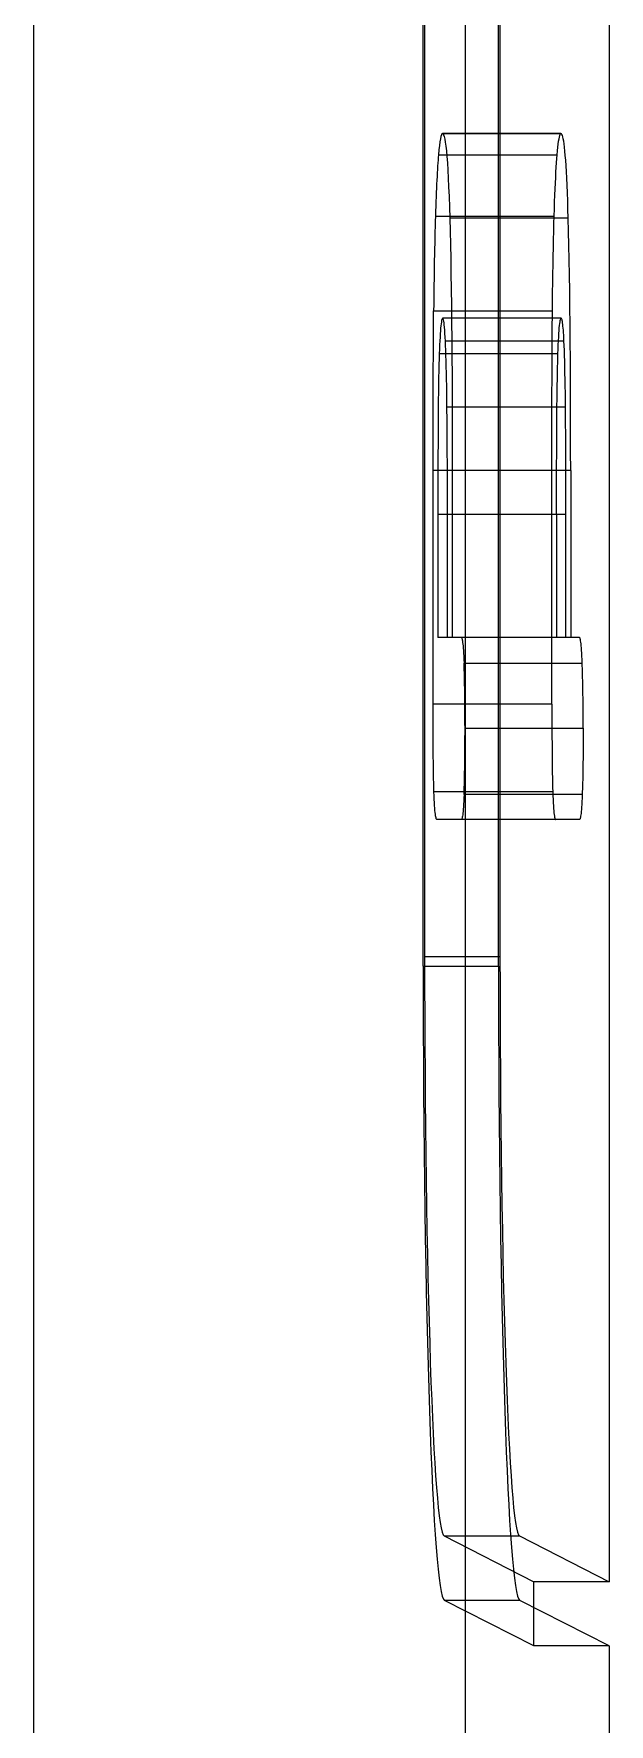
# Model space of a CAD drawing. Extents: x 0 to 144, y 0 to 348.
# Drawn here: x 109.93 to 112.59, y 232.49 to 240.31 of the extents above; entities that cross this region are included whole.
import ezdxf

# ---------------------------------------------------------------- set-up
doc = ezdxf.new("R2010")
doc.units = 0
doc.layers.add('-15N-THT. THIẾT BỊ ĐÓNG MỞ', color=40, linetype='CONTINUOUS')

# ---------------------------------------------------------------- blocks, each defined once
blk = doc.blocks.new('06 - N - SC VSD ATV630U07~55N4')
at = {"layer": '-15N-THT. THIẾT BỊ ĐÓNG MỞ'}
for p, q in [((39.9274, 143.1048), (39.9274, 30.9118)), ((37.931, 31.5824), (37.931, 142.5432)), ((40.593, 81.7502), (40.593, 59.1489)), ((39.7323, 61.996), (39.7323, 78.8494)), ((39.7391, 78.8768), (39.7391, 62.039)), ((40.081, 61.996), (40.081, 78.8494)), ((40.0878, 78.8768), (40.0878, 62.039)), ((40.37, 65.8477), (39.8212, 65.8477)), ((39.8218, 65.8476), (39.8245, 65.8461)), ((39.8218, 65.8476), (40.3706, 65.8476)), ((39.8245, 65.8461), (39.8271, 65.8416)), ((39.8271, 65.8416), (39.8297, 65.8338)), ((40.3646, 65.8388), (40.3664, 65.8437)), ((40.3664, 65.8437), (40.3682, 65.8467)), ((40.3682, 65.8467), (40.37, 65.8477)), ((40.37, 65.8477), (40.3701, 65.8477)), ((40.3701, 65.8477), (40.3702, 65.8477)), ((40.3702, 65.8477), (40.3703, 65.8477)), ((40.3703, 65.8477), (40.3704, 65.8476)), ((40.3704, 65.8476), (40.3705, 65.8476)), ((40.3705, 65.8476), (40.3706, 65.8476)), ((40.3726, 65.8467), (40.3706, 65.8476)), ((40.3746, 65.844), (40.3726, 65.8467)), ((40.3766, 65.8394), (40.3746, 65.844)), ((39.8297, 65.8338), (39.8323, 65.8227)), ((39.8323, 65.8227), (39.8348, 65.8081)), ((39.8348, 65.8081), (39.8373, 65.7899)), ((39.8373, 65.7899), (39.8396, 65.7679)), ((39.8396, 65.7679), (39.8419, 65.7422)), ((40.3522, 65.7499), (40.3539, 65.7683)), ((40.3539, 65.7683), (40.3557, 65.7848)), ((40.3557, 65.7848), (40.3574, 65.7995)), ((40.3574, 65.7995), (40.3592, 65.8122)), ((40.3592, 65.8122), (40.361, 65.823)), ((40.361, 65.823), (40.3628, 65.8319)), ((40.3628, 65.8319), (40.3646, 65.8388)), ((40.3786, 65.8328), (40.3766, 65.8394)), ((40.3806, 65.8242), (40.3786, 65.8328)), ((40.3825, 65.8134), (40.3806, 65.8242)), ((40.3844, 65.8003), (40.3825, 65.8134)), ((40.3863, 65.785), (40.3844, 65.8003)), ((40.3882, 65.7672), (40.3863, 65.785)), ((40.39, 65.7471), (40.3882, 65.7672)), ((39.8031, 65.7499), (40.3522, 65.7499)), ((39.8419, 65.7422), (39.8442, 65.7127)), ((39.8442, 65.7127), (39.8463, 65.6793)), ((40.3467, 65.6695), (40.348, 65.6922)), ((40.348, 65.6922), (40.3494, 65.7132)), ((40.3494, 65.7132), (40.3508, 65.7324)), ((40.3508, 65.7324), (40.3522, 65.7499)), ((40.3917, 65.7244), (40.39, 65.7471)), ((40.3934, 65.6994), (40.3917, 65.7244)), ((40.395, 65.6718), (40.3934, 65.6994)), ((39.8463, 65.6793), (39.8483, 65.6421)), ((39.8483, 65.6421), (39.8503, 65.601)), ((40.3429, 65.5916), (40.3441, 65.6191)), ((40.3441, 65.6191), (40.3454, 65.6451)), ((40.3454, 65.6451), (40.3467, 65.6695)), ((40.3966, 65.6417), (40.395, 65.6718)), ((40.3981, 65.6092), (40.3966, 65.6417)), ((40.3996, 65.5743), (40.3981, 65.6092)), ((39.8503, 65.601), (39.8521, 65.5562)), ((39.8521, 65.5562), (39.8538, 65.5078)), ((40.3395, 65.4999), (40.3406, 65.5319)), ((40.3406, 65.5319), (40.3417, 65.5625)), ((40.3417, 65.5625), (40.3429, 65.5916)), ((40.401, 65.5371), (40.3996, 65.5743)), ((40.4023, 65.4976), (40.401, 65.5371)), ((39.789, 65.4666), (40.3384, 65.4666)), ((39.8538, 65.5078), (39.8554, 65.4559)), ((39.8554, 65.4559), (39.857, 65.3972)), ((40.4036, 65.4559), (39.8554, 65.4559)), ((40.3374, 65.4315), (40.3384, 65.4666)), ((40.3384, 65.4666), (40.3395, 65.4999)), ((40.4036, 65.4559), (40.4023, 65.4976)), ((40.4052, 65.3955), (40.4036, 65.4559)), ((39.857, 65.3972), (39.8585, 65.3347)), ((40.3356, 65.358), (40.3365, 65.3953)), ((40.3365, 65.3953), (40.3374, 65.4315)), ((40.4067, 65.3315), (40.4052, 65.3955)), ((39.8585, 65.3347), (39.8598, 65.269)), ((40.3339, 65.2803), (40.3347, 65.3197)), ((40.3347, 65.3197), (40.3356, 65.358)), ((40.408, 65.2641), (40.4067, 65.3315)), ((39.8598, 65.269), (39.8611, 65.2)), ((40.3325, 65.1989), (40.3332, 65.24)), ((40.3332, 65.24), (40.3339, 65.2803)), ((40.4092, 65.1935), (40.408, 65.2641)), ((39.8611, 65.2), (39.8621, 65.1281)), ((40.3313, 65.1144), (40.3319, 65.157)), ((40.3319, 65.157), (40.3325, 65.1989)), ((40.4103, 65.1201), (40.4092, 65.1935)), ((39.8621, 65.1281), (39.8631, 65.0534)), ((40.3304, 65.0273), (40.3308, 65.0711)), ((40.3308, 65.0711), (40.3313, 65.1144)), ((40.4112, 65.044), (40.4103, 65.1201)), ((39.78, 64.9382), (39.7808, 65.0273)), ((39.7808, 65.0273), (40.3304, 65.0273)), ((39.8177, 64.9825), (39.8165, 64.9763)), ((39.8188, 64.9873), (39.8177, 64.9825)), ((39.82, 64.9907), (39.8188, 64.9873)), ((39.8212, 64.9927), (39.82, 64.9907)), ((39.8224, 64.9933), (39.8212, 64.9927)), ((40.3711, 64.9933), (39.8224, 64.9933)), ((39.8237, 64.9925), (39.8224, 64.9933)), ((39.825, 64.9901), (39.8237, 64.9925)), ((39.8263, 64.9861), (39.825, 64.9901)), ((39.8276, 64.9803), (39.8263, 64.9861)), ((39.8631, 65.0534), (39.8639, 64.9761)), ((40.3296, 64.9341), (40.3304, 65.0273)), ((40.3655, 64.9767), (40.3666, 64.9828)), ((40.3666, 64.9828), (40.3677, 64.9875)), ((40.3677, 64.9875), (40.3689, 64.9908)), ((40.3689, 64.9908), (40.37, 64.9927)), ((40.37, 64.9927), (40.3711, 64.9933)), ((40.3721, 64.9929), (40.3711, 64.9933)), ((40.373, 64.9917), (40.3721, 64.9929)), ((40.3739, 64.9896), (40.373, 64.9917)), ((40.3748, 64.9867), (40.3739, 64.9896)), ((40.3757, 64.9828), (40.3748, 64.9867)), ((40.3766, 64.9779), (40.3757, 64.9828)), ((40.412, 64.9657), (40.4112, 65.044)), ((39.7794, 64.842), (39.78, 64.9382)), ((39.8103, 64.9066), (39.8094, 64.8895)), ((39.8113, 64.9221), (39.8103, 64.9066)), ((39.8123, 64.936), (39.8113, 64.9221)), ((39.8133, 64.9484), (39.8123, 64.936)), ((39.8144, 64.9592), (39.8133, 64.9484)), ((39.8154, 64.9685), (39.8144, 64.9592)), ((39.8165, 64.9763), (39.8154, 64.9685)), ((39.8288, 64.9727), (39.8276, 64.9803)), ((39.83, 64.9633), (39.8288, 64.9727)), ((39.8311, 64.952), (39.83, 64.9633)), ((39.8323, 64.9389), (39.8311, 64.952)), ((39.8333, 64.9238), (39.8323, 64.9389)), ((39.8344, 64.9069), (39.8333, 64.9238)), ((39.8353, 64.8881), (39.8344, 64.9069)), ((39.8639, 64.9761), (39.8646, 64.8965)), ((40.329, 64.835), (40.3296, 64.9341)), ((40.3584, 64.8898), (40.3594, 64.907)), ((40.3594, 64.907), (40.3603, 64.9226)), ((40.3603, 64.9226), (40.3613, 64.9366)), ((40.3613, 64.9366), (40.3623, 64.9491)), ((40.3623, 64.9491), (40.3634, 64.9599)), ((40.3634, 64.9599), (40.3644, 64.9691)), ((40.3644, 64.9691), (40.3655, 64.9767)), ((40.3775, 64.9721), (40.3766, 64.9779)), ((40.3784, 64.9653), (40.3775, 64.9721)), ((40.3792, 64.9574), (40.3784, 64.9653)), ((40.3801, 64.9485), (40.3792, 64.9574)), ((40.3809, 64.9385), (40.3801, 64.9485)), ((40.3817, 64.9275), (40.3809, 64.9385)), ((40.3824, 64.9154), (40.3817, 64.9275)), ((40.3832, 64.9023), (40.3824, 64.9154)), ((40.4127, 64.8854), (40.412, 64.9657)), ((39.7789, 64.7399), (39.7794, 64.842)), ((39.8068, 64.8293), (39.806, 64.8055)), ((39.8076, 64.8508), (39.8068, 64.8293)), ((40.3559, 64.8293), (39.8068, 64.8293)), ((39.8085, 64.8709), (39.8076, 64.8508)), ((39.8094, 64.8895), (39.8085, 64.8709)), ((39.8362, 64.8675), (39.8353, 64.8881)), ((40.3839, 64.8881), (39.8353, 64.8881)), ((39.8371, 64.8453), (39.8362, 64.8675)), ((39.8379, 64.8215), (39.8371, 64.8453)), ((39.8646, 64.8965), (39.8653, 64.8147)), ((40.3285, 64.7314), (40.329, 64.835)), ((40.3549, 64.7967), (40.3559, 64.8293)), ((40.3559, 64.8293), (40.3567, 64.8509)), ((40.3567, 64.8509), (40.3575, 64.8711)), ((40.3575, 64.8711), (40.3584, 64.8898)), ((40.3839, 64.8881), (40.3832, 64.9023)), ((40.3848, 64.8674), (40.3839, 64.8881)), ((40.3856, 64.8451), (40.3848, 64.8674)), ((40.3864, 64.8212), (40.3856, 64.8451)), ((40.4133, 64.8034), (40.4127, 64.8854)), ((39.8046, 64.7504), (39.804, 64.7193)), ((39.8053, 64.7792), (39.8046, 64.7504)), ((39.806, 64.8055), (39.8053, 64.7792)), ((39.8387, 64.7962), (39.8379, 64.8215)), ((39.8394, 64.7694), (39.8387, 64.7962)), ((39.84, 64.7412), (39.8394, 64.7694)), ((39.8653, 64.8147), (39.8658, 64.731)), ((40.3531, 64.7193), (40.3539, 64.7599)), ((40.3539, 64.7599), (40.3549, 64.7967)), ((40.3872, 64.7956), (40.3864, 64.8212)), ((40.3879, 64.7685), (40.3872, 64.7956)), ((40.3885, 64.7401), (40.3879, 64.7685)), ((40.4138, 64.72), (40.4133, 64.8034)), ((39.7786, 64.6328), (39.7789, 64.7399)), ((39.8035, 64.6861), (39.803, 64.651)), ((39.804, 64.7193), (39.8035, 64.6861)), ((39.8406, 64.7117), (39.84, 64.7412)), ((39.8412, 64.6809), (39.8406, 64.7117)), ((39.8417, 64.649), (39.8412, 64.6809)), ((39.8658, 64.731), (39.8662, 64.6455)), ((40.3282, 64.6242), (40.3285, 64.7314)), ((40.3518, 64.6288), (40.3525, 64.6754)), ((40.3525, 64.6754), (40.3531, 64.7193)), ((40.3891, 64.7104), (40.3885, 64.7401)), ((40.3896, 64.6796), (40.3891, 64.7104)), ((40.3901, 64.648), (40.3896, 64.6796)), ((40.4141, 64.6355), (40.4138, 64.72)), ((39.7784, 64.5216), (39.7786, 64.6328)), ((39.8025, 64.6143), (39.8021, 64.5759)), ((39.803, 64.651), (39.8025, 64.6143)), ((39.8421, 64.6161), (39.8417, 64.649)), ((39.8425, 64.5822), (39.8421, 64.6161)), ((39.8662, 64.6455), (39.8665, 64.5585)), ((40.328, 64.5145), (40.3282, 64.6242)), ((40.3513, 64.5799), (40.3518, 64.6288)), ((40.3905, 64.6154), (40.3901, 64.648)), ((40.3909, 64.5822), (40.3905, 64.6154)), ((40.4144, 64.55), (40.4141, 64.6355)), ((39.7782, 64.407), (39.7784, 64.5216)), ((39.8018, 64.5361), (39.8015, 64.4951)), ((39.8021, 64.5759), (39.8018, 64.5361)), ((39.8431, 64.5184), (39.8425, 64.5822)), ((40.3909, 64.5822), (39.8425, 64.5822)), ((39.8436, 64.4518), (39.8431, 64.5184)), ((39.8665, 64.5585), (39.8667, 64.47)), ((40.3279, 64.4028), (40.328, 64.5145)), ((40.3505, 64.4766), (40.3509, 64.529)), ((40.3509, 64.529), (40.3513, 64.5799)), ((40.3915, 64.5168), (40.3909, 64.5822)), ((40.392, 64.4489), (40.3915, 64.5168)), ((40.4146, 64.4638), (40.4144, 64.55)), ((39.8012, 64.4529), (39.801, 64.4096)), ((39.8015, 64.4951), (39.8012, 64.4529)), ((39.844, 64.3826), (39.8436, 64.4518)), ((39.8667, 64.47), (39.8668, 64.3803)), ((40.3502, 64.4228), (40.3505, 64.4766)), ((40.3924, 64.379), (40.392, 64.4489)), ((40.4147, 64.3769), (40.4146, 64.4638)), ((39.7782, 64.2895), (39.7782, 64.407)), ((39.8008, 64.3654), (39.8006, 64.3203)), ((39.801, 64.4096), (39.8008, 64.3654)), ((39.8443, 64.311), (39.844, 64.3826)), ((39.8668, 64.3803), (39.8668, 64.2895)), ((40.3278, 64.2895), (40.3279, 64.4028)), ((40.3498, 64.3125), (40.35, 64.3681)), ((40.35, 64.3681), (40.3502, 64.4228)), ((40.3927, 64.3074), (40.3924, 64.379)), ((40.4148, 64.2895), (40.4147, 64.3769)), ((39.7782, 63.2082), (39.7782, 64.2895)), ((40.4148, 64.2895), (39.7782, 64.2895)), ((39.8006, 64.3203), (39.8005, 64.2745)), ((39.8445, 64.2375), (39.8443, 64.311)), ((39.8668, 64.2895), (39.8668, 63.5175)), ((40.3278, 63.2082), (40.3278, 64.2895)), ((40.3496, 64.2563), (40.3498, 64.3125)), ((40.3929, 64.2343), (40.3927, 64.3074)), ((40.4148, 64.2895), (40.4148, 63.5175)), ((39.8004, 64.228), (39.8003, 64.1809)), ((39.8005, 64.2745), (39.8004, 64.228)), ((39.8446, 64.1621), (39.8445, 64.2375)), ((40.3495, 64.1426), (40.3496, 64.1997)), ((40.3496, 64.1997), (40.3496, 64.2563)), ((40.393, 64.1602), (40.3929, 64.2343)), ((39.8003, 64.1809), (39.8003, 64.1333)), ((39.8003, 64.1333), (39.8003, 64.0851)), ((39.8446, 64.0851), (39.8446, 64.1621)), ((40.3495, 64.0851), (40.3495, 64.1426)), ((40.393, 64.0851), (40.393, 64.1602)), ((39.8003, 64.0851), (39.8003, 63.5175)), ((40.393, 64.0851), (39.8003, 64.0851)), ((39.8446, 63.5175), (39.8446, 64.0851)), ((40.3495, 64.0851), (40.3495, 63.5175)), ((40.393, 63.5175), (40.393, 64.0851)), ((40.4551, 63.5175), (39.8003, 63.5175)), ((39.9079, 63.5175), (39.909, 63.5171)), ((39.909, 63.5171), (39.91, 63.5158)), ((39.91, 63.5158), (39.9111, 63.5135)), ((39.9111, 63.5135), (39.9121, 63.5103)), ((39.9121, 63.5103), (39.913, 63.506)), ((39.913, 63.506), (39.914, 63.5007)), ((39.914, 63.5007), (39.9149, 63.4943)), ((40.4561, 63.5171), (40.4551, 63.5175)), ((40.4571, 63.5159), (40.4561, 63.5171)), ((40.458, 63.5138), (40.4571, 63.5159)), ((40.459, 63.5107), (40.458, 63.5138)), ((40.4599, 63.5067), (40.459, 63.5107)), ((40.4609, 63.5015), (40.4599, 63.5067)), ((40.4618, 63.4953), (40.4609, 63.5015)), ((40.4627, 63.4878), (40.4618, 63.4953)), ((39.9149, 63.4943), (39.9159, 63.4866)), ((39.9159, 63.4866), (39.9167, 63.4778)), ((39.9167, 63.4778), (39.9176, 63.4678)), ((39.9176, 63.4678), (39.9184, 63.4565)), ((39.9184, 63.4565), (39.9192, 63.4439)), ((39.9192, 63.4439), (39.9199, 63.43)), ((39.9199, 63.43), (39.9207, 63.4148)), ((40.4636, 63.479), (40.4627, 63.4878)), ((40.4644, 63.469), (40.4636, 63.479)), ((40.4653, 63.4576), (40.4644, 63.469)), ((40.4661, 63.4448), (40.4653, 63.4576)), ((40.4668, 63.4307), (40.4661, 63.4448)), ((40.4675, 63.4152), (40.4668, 63.4307)), ((39.9207, 63.4148), (39.9213, 63.3983)), ((39.9213, 63.3983), (40.4682, 63.3983)), ((40.4682, 63.3983), (40.4675, 63.4152)), ((40.4686, 63.386), (40.4682, 63.3983)), ((40.469, 63.3732), (40.4686, 63.386)), ((40.4694, 63.3598), (40.469, 63.3732)), ((40.4698, 63.346), (40.4694, 63.3598)), ((40.4702, 63.3316), (40.4698, 63.346)), ((40.4705, 63.3168), (40.4702, 63.3316)), ((40.4708, 63.3016), (40.4705, 63.3168)), ((40.4711, 63.286), (40.4708, 63.3016)), ((40.4714, 63.27), (40.4711, 63.286)), ((40.4716, 63.2537), (40.4714, 63.27)), ((39.7782, 63.1759), (39.7782, 63.2082)), ((40.3278, 63.2082), (39.7782, 63.2082)), ((40.3278, 63.2082), (40.3278, 63.1772)), ((40.4719, 63.2371), (40.4716, 63.2537)), ((40.472, 63.2202), (40.4719, 63.2371)), ((40.4722, 63.2031), (40.472, 63.2202)), ((40.4724, 63.1858), (40.4722, 63.2031)), ((40.4725, 63.1683), (40.4724, 63.1858)), ((39.7782, 63.1441), (39.7782, 63.1759)), ((39.7783, 63.1128), (39.7782, 63.1441)), ((39.7784, 63.082), (39.7783, 63.1128)), ((40.3278, 63.1772), (40.3279, 63.1465)), ((40.3279, 63.1465), (40.3279, 63.116)), ((40.3279, 63.116), (40.328, 63.0859)), ((40.4726, 63.1507), (40.4725, 63.1683)), ((40.4726, 63.133), (40.4726, 63.1507)), ((40.4726, 63.1153), (40.4726, 63.133)), ((40.4727, 63.0975), (40.4726, 63.1153)), ((39.7786, 63.0518), (39.7784, 63.082)), ((39.7788, 63.0224), (39.7786, 63.0518)), ((39.9259, 63.0975), (40.4727, 63.0975)), ((40.328, 63.0859), (40.3282, 63.0561)), ((40.3282, 63.0561), (40.3284, 63.0268)), ((40.3284, 63.0268), (40.3286, 62.998)), ((40.4726, 63.0435), (40.4725, 63.0257)), ((40.4727, 63.0795), (40.4726, 63.0615)), ((40.4726, 63.0615), (40.4726, 63.0435)), ((40.4727, 63.0975), (40.4727, 63.0795)), ((39.779, 62.9937), (39.7788, 63.0224)), ((39.7792, 62.9659), (39.779, 62.9937)), ((39.7795, 62.939), (39.7792, 62.9659)), ((40.3286, 62.998), (40.3288, 62.97)), ((40.3288, 62.97), (40.3291, 62.9427)), ((40.4719, 62.9558), (40.4717, 62.9388)), ((40.4721, 62.9729), (40.4719, 62.9558)), ((40.4723, 62.9903), (40.4721, 62.9729)), ((40.4724, 63.0079), (40.4723, 62.9903)), ((40.4725, 63.0257), (40.4724, 63.0079)), ((39.7799, 62.9132), (39.7795, 62.939)), ((39.7803, 62.8885), (39.7799, 62.9132)), ((39.7807, 62.8649), (39.7803, 62.8885)), ((40.3291, 62.9427), (40.3294, 62.9164)), ((40.3294, 62.9164), (40.3298, 62.8911)), ((40.3298, 62.8911), (40.3303, 62.867)), ((40.4706, 62.8744), (40.4703, 62.8593)), ((40.4709, 62.89), (40.4706, 62.8744)), ((40.4712, 62.9059), (40.4709, 62.89)), ((40.4715, 62.9222), (40.4712, 62.9059)), ((40.4717, 62.9388), (40.4715, 62.9222)), ((39.7812, 62.8427), (39.7807, 62.8649)), ((39.7818, 62.8218), (39.7812, 62.8427)), ((39.7823, 62.8023), (39.7818, 62.8218)), ((39.783, 62.7844), (39.7823, 62.8023)), ((40.3319, 62.8023), (39.7823, 62.8023)), ((40.3303, 62.867), (40.3308, 62.8441)), ((40.3308, 62.8441), (40.3313, 62.8225)), ((40.3313, 62.8225), (40.3319, 62.8023)), ((40.3319, 62.8023), (40.3325, 62.7838)), ((40.4687, 62.8035), (40.4683, 62.7909)), ((40.4691, 62.8167), (40.4687, 62.8035)), ((40.4695, 62.8304), (40.4691, 62.8167)), ((40.4699, 62.8446), (40.4695, 62.8304)), ((40.4703, 62.8593), (40.4699, 62.8446)), ((39.7837, 62.7679), (39.783, 62.7844)), ((39.7844, 62.7528), (39.7837, 62.7679)), ((39.7852, 62.7393), (39.7844, 62.7528)), ((39.7861, 62.7271), (39.7852, 62.7393)), ((39.7869, 62.7164), (39.7861, 62.7271)), ((39.7879, 62.707), (39.7869, 62.7164)), ((39.9177, 62.7224), (39.9169, 62.7126)), ((39.9185, 62.7335), (39.9177, 62.7224)), ((39.9193, 62.7458), (39.9185, 62.7335)), ((39.9201, 62.7595), (39.9193, 62.7458)), ((39.9208, 62.7745), (39.9201, 62.7595)), ((39.9214, 62.7909), (39.9208, 62.7745)), ((40.4683, 62.7909), (39.9214, 62.7909)), ((40.3325, 62.7838), (40.3332, 62.7669)), ((40.3332, 62.7669), (40.334, 62.7515)), ((40.334, 62.7515), (40.3348, 62.7377)), ((40.3348, 62.7377), (40.3357, 62.7255)), ((40.3357, 62.7255), (40.3365, 62.7147)), ((40.3365, 62.7147), (40.3375, 62.7055)), ((40.4646, 62.7213), (40.4637, 62.7115)), ((40.4654, 62.7324), (40.4646, 62.7213)), ((40.4662, 62.745), (40.4654, 62.7324)), ((40.4669, 62.7589), (40.4662, 62.745)), ((40.4676, 62.7742), (40.4669, 62.7589)), ((40.4683, 62.7909), (40.4676, 62.7742)), ((39.7888, 62.6989), (39.7879, 62.707)), ((39.7898, 62.6921), (39.7888, 62.6989)), ((39.7908, 62.6866), (39.7898, 62.6921)), ((39.7919, 62.6821), (39.7908, 62.6866)), ((39.7929, 62.6787), (39.7919, 62.6821)), ((39.794, 62.6764), (39.7929, 62.6787)), ((39.7951, 62.675), (39.794, 62.6764)), ((39.7962, 62.6746), (39.7951, 62.675)), ((40.4553, 62.6746), (39.7962, 62.6746)), ((39.9092, 62.675), (39.9081, 62.6746)), ((39.9102, 62.6762), (39.9092, 62.675)), ((39.9112, 62.6784), (39.9102, 62.6762)), ((39.9122, 62.6814), (39.9112, 62.6784)), ((39.9132, 62.6855), (39.9122, 62.6814)), ((39.9141, 62.6906), (39.9132, 62.6855)), ((39.9151, 62.6968), (39.9141, 62.6906)), ((39.916, 62.7041), (39.9151, 62.6968)), ((39.9169, 62.7126), (39.916, 62.7041)), ((40.3375, 62.7055), (40.3384, 62.6977)), ((40.3384, 62.6977), (40.3394, 62.6911)), ((40.3394, 62.6911), (40.3404, 62.6858)), ((40.3404, 62.6858), (40.3414, 62.6816)), ((40.3414, 62.6816), (40.3424, 62.6784)), ((40.3424, 62.6784), (40.3434, 62.6763)), ((40.3434, 62.6763), (40.3444, 62.675)), ((40.3444, 62.675), (40.3455, 62.6746)), ((40.4562, 62.675), (40.4553, 62.6746)), ((40.4572, 62.6761), (40.4562, 62.675)), ((40.4582, 62.6781), (40.4572, 62.6761)), ((40.4591, 62.681), (40.4582, 62.6781)), ((40.4601, 62.6849), (40.4591, 62.681)), ((40.461, 62.6898), (40.4601, 62.6849)), ((40.4619, 62.6958), (40.461, 62.6898)), ((40.4628, 62.703), (40.4619, 62.6958)), ((40.4637, 62.7115), (40.4628, 62.703)), ((40.0878, 62.039), (39.7391, 62.039)), ((39.7323, 61.996), (40.081, 61.996)), ((39.8292, 59.3605), (40.1779, 59.3605)), ((39.8292, 59.3605), (40.244, 59.1491)), ((40.1779, 59.3605), (40.593, 59.1489)), ((40.593, 59.1489), (40.244, 59.1491)), ((40.244, 58.8518), (40.244, 59.1491)), ((40.244, 58.8518), (39.831, 59.0623)), ((40.1796, 59.0623), (39.831, 59.0623)), ((40.593, 58.8516), (40.1796, 59.0623)), ((40.593, 58.8516), (40.244, 58.8518)), ((40.593, 58.8516), (40.593, 30.9004))]:
    blk.add_line(p, q, dxfattribs=at)
for centre, major_axis, ratio, start_param, end_param in [((39.8212, 64.4178), (0, -1.4298), 0.034899, -3.141535, -2.769576), ((39.8212, 64.4178), (0, -1.4298), 0.034899, 3.130288, 3.14165), ((39.8164, 64.7798), (0, -1.0424), 0.034899, -2.76695, -2.290122), ((39.8183, 64.7323), (0, -1.1157), 0.034899, -2.289151, -1.838375), ((39.9119, 63.1022), (0, -0.401), 0.034899, 1.559028, 2.401439), ((39.9118, 63.086), (0, -0.4045), 0.034899, 0.753204, 1.599193), ((39.8308, 62.039), (0, -2.6789), 0.034227, -1.570796, -0.017443), ((40.1795, 62.039), (0, 2.6789), 0.034227, 1.570796, 3.12415), ((39.8327, 61.996), (0, -2.9341), 0.034227, -1.570796, -0.017443), ((40.1814, 61.996), (0, -2.9341), 0.034227, -1.570796, -0.017443)]:
    blk.add_ellipse(centre, major_axis=major_axis, ratio=ratio, start_param=start_param, end_param=end_param, dxfattribs=at)

msp = doc.modelspace()

# ---------------------------------------------------------------- block references
msp.add_blockref('06 - N - SC VSD ATV630U07~55N4', (72.0005, 174))

doc.saveas('drawing.dxf')
